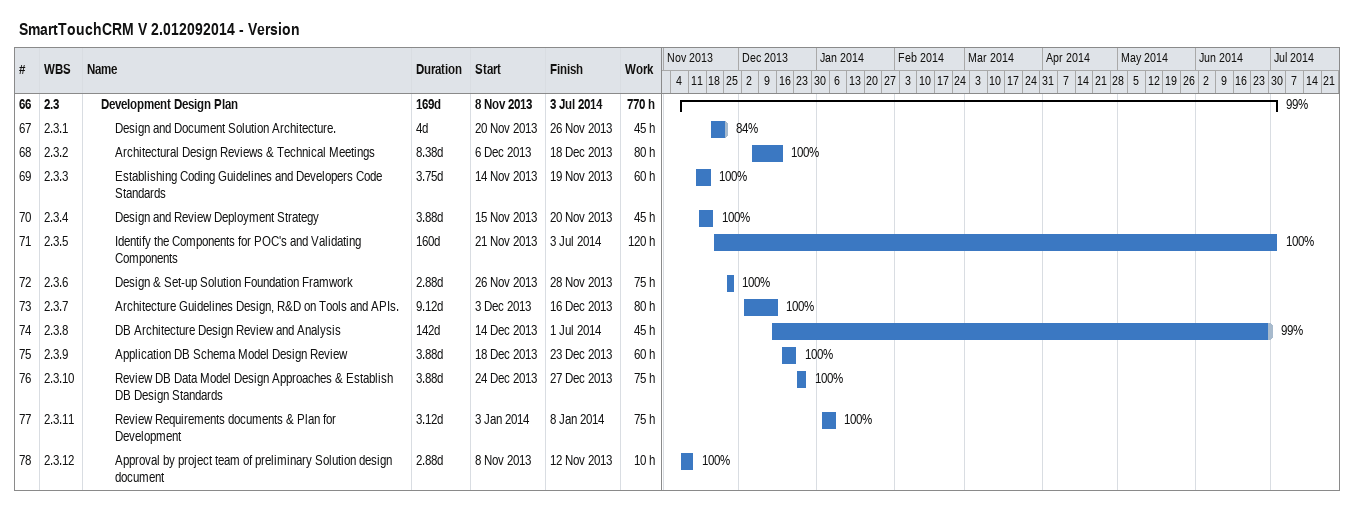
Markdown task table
SmartTouchCRM V 2.012092014 - Version

| ID | WBS | Task | Duration | Start | Finish | % complete | Work (h) |
|---|---|---|---|---|---|---|---|
| 66 | 2.3 | **Development Design Plan** | 169d | 2013-11-08 | 2014-07-03 | 99 | 770 |
| 67 | 2.3.1 | Design and Document Solution Architecture. | 4d | 2013-11-20 | 2013-11-26 | 84 | 45 |
| 68 | 2.3.2 | Architectural Design Reviews & Technical Meetings | 8.38d | 2013-12-06 | 2013-12-18 | 100 | 80 |
| 69 | 2.3.3 | Establishing Coding Guidelines and Developers Code Standards | 3.75d | 2013-11-14 | 2013-11-19 | 100 | 60 |
| 70 | 2.3.4 | Design and Review Deployment Strategy | 3.88d | 2013-11-15 | 2013-11-20 | 100 | 45 |
| 71 | 2.3.5 | Identify the Components for POC's and Validating Components | 160d | 2013-11-21 | 2014-07-03 | 100 | 120 |
| 72 | 2.3.6 | Design & Set-up Solution Foundation Framwork | 2.88d | 2013-11-26 | 2013-11-28 | 100 | 75 |
| 73 | 2.3.7 | Architecture Guidelines Design, R&D on Tools and APIs. | 9.12d | 2013-12-03 | 2013-12-16 | 100 | 80 |
| 74 | 2.3.8 | DB Architecture Design Review and Analysis | 142d | 2013-12-14 | 2014-07-01 | 99 | 45 |
| 75 | 2.3.9 | Application DB Schema Model Design Review | 3.88d | 2013-12-18 | 2013-12-23 | 100 | 60 |
| 76 | 2.3.10 | Review DB Data Model Design Approaches & Establish DB Design Standards | 3.88d | 2013-12-24 | 2013-12-27 | 100 | 75 |
| 77 | 2.3.11 | Review Requirements documents & Plan for Development | 3.12d | 2014-01-03 | 2014-01-08 | 100 | 75 |
| 78 | 2.3.12 | Approval by project team of preliminary Solution design document | 2.88d | 2013-11-08 | 2013-11-12 | 100 | 10 |
